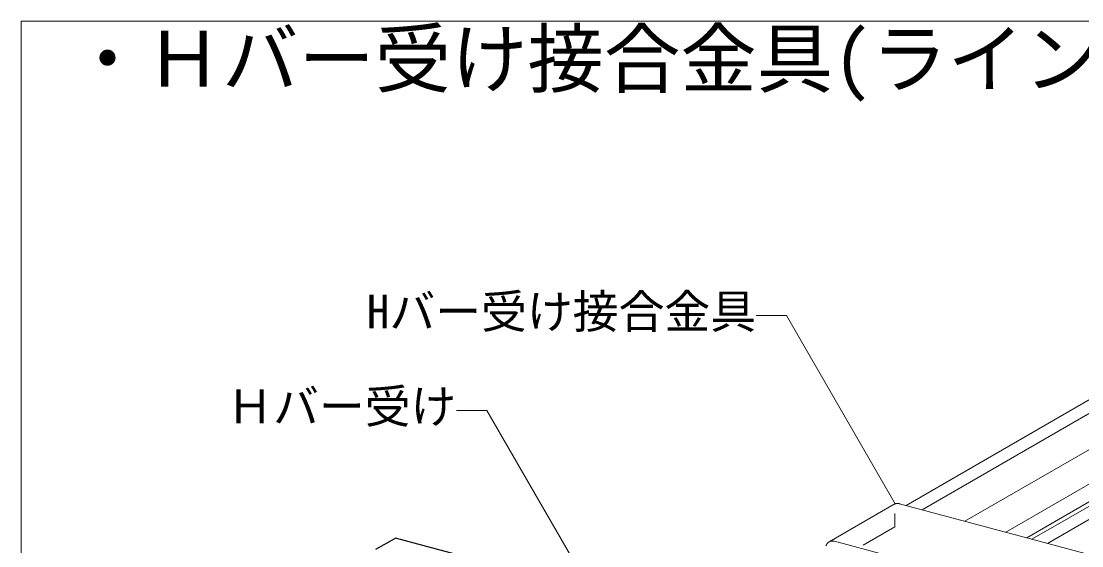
# Model space of a CAD drawing. Units: millimetres on the paper. Extents: x -195 to 195, y -140 to 138.
# Drawn here: x 1.5 to 36.22, y 92.34 to 109.5 of the extents above; entities that cross this region are included whole.
import ezdxf
from ezdxf.enums import TextEntityAlignment as Align

# ---------------------------------------------------------------- set-up
doc = ezdxf.new("R2010")
doc.units = ezdxf.units.MM
doc.linetypes.add('DASHED1', pattern=[1.8, 1.2, -0.6])
for name, color, linetype, lineweight in [('0-1_横架材受け材(ランナー)', 7, 'Continuous', 18), ('0-2_横架材（スタッド）', 3, 'Continuous', 18), ('0-3_Hバー受け', 2, 'Continuous', 25), ('0-6_文字', 7, 'Continuous', 18), ('F-3_図面枠', 3, 'Continuous', 18)]:
    doc.layers.add(name, color=color, linetype=linetype, lineweight=lineweight)
doc.styles.add('ＭＳ ゴシック', font='')
doc.styles.get('ＭＳ ゴシック').set_extended_font_data('MS Gothic')

msp = doc.modelspace()

# ---------------------------------------------------------------- linework, layer by layer
at = {"layer": '0-1_横架材受け材(ランナー)'}
for p, q in [((27.946, 92.465), (30.075, 93.695)), ((30.248, 93.713), (38.202, 91.582)), ((28.12, 92.485), (36.061, 90.357))]:
    msp.add_line(p, q, dxfattribs=at)
at = {"layer": '0-1_横架材受け材(ランナー)', "linetype": 'DASHED1'}
for q in [(30.102, 93.39), (28.711, 92.151)]:
    msp.add_line((30.102, 92.954), q, dxfattribs=at)
at = {"layer": '0-1_横架材受け材(ランナー)'}
for centre, radius, start, end in [((30.177, 93.517), 0.205, 118.2592, 119.762), ((30.177, 93.517), 0.204, 114.9324, 118.2583), ((30.177, 93.517), 0.205, 111.6111, 114.9315), ((30.177, 93.516), 0.206, 108.3048, 111.6102), ((30.178, 93.513), 0.208, 105.0229, 108.304), ((30.179, 93.51), 0.211, 101.774, 105.0221), ((30.18, 93.506), 0.216, 98.5659, 101.7733), ((30.18, 93.502), 0.221, 95.4056, 98.5653), ((30.181, 93.496), 0.226, 92.2992, 95.4052), ((30.181, 93.489), 0.233, 89.2514, 92.2988), ((30.181, 93.482), 0.24, 86.2662, 89.2511), ((30.181, 93.474), 0.248, 83.3462, 86.266), ((30.18, 93.465), 0.257, 80.4933, 83.3461), ((30.178, 93.456), 0.267, 77.7084, 80.4933), ((30.176, 93.446), 0.277, 74.9915, 77.7084), ((28.106, 92.248), 0.275, 155.5537, 158.279), ((28.096, 92.252), 0.265, 152.7603, 155.5537), ((28.088, 92.256), 0.256, 149.899, 152.7602), ((28.081, 92.26), 0.247, 146.9709, 149.8989), ((28.074, 92.265), 0.239, 143.9777, 146.9707), ((28.068, 92.269), 0.232, 140.9225, 143.9774), ((28.063, 92.273), 0.226, 137.8091, 140.9221), ((28.059, 92.277), 0.22, 134.6426, 137.8086), ((28.055, 92.28), 0.215, 131.4291, 134.642), ((28.053, 92.283), 0.211, 128.1757, 131.4284), ((28.051, 92.286), 0.208, 124.8903, 128.1749), ((28.05, 92.287), 0.206, 121.5817, 124.8895), ((28.049, 92.289), 0.205, 118.2592, 121.5808), ((28.049, 92.289), 0.204, 114.9324, 118.2583), ((28.049, 92.288), 0.205, 111.6111, 114.9315), ((28.05, 92.287), 0.206, 108.3048, 111.6102), ((28.05, 92.285), 0.208, 105.0229, 108.304), ((28.051, 92.282), 0.211, 101.774, 105.0221), ((28.052, 92.278), 0.216, 98.5659, 101.7733), ((28.053, 92.273), 0.221, 95.4056, 98.5653), ((28.053, 92.267), 0.226, 92.2992, 95.4052), ((28.053, 92.261), 0.233, 89.2514, 92.2988), ((28.053, 92.253), 0.24, 86.2662, 89.2511), ((28.053, 92.245), 0.248, 83.3462, 86.266), ((28.052, 92.237), 0.257, 80.4933, 83.3461), ((28.05, 92.227), 0.267, 77.7084, 80.4933), ((28.048, 92.217), 0.277, 74.9915, 77.7084), ((28.115, 92.244), 0.286, 158.279, 160.9369)]:
    msp.add_arc(centre, radius, start, end, dxfattribs=at)
at = {"layer": '0-2_横架材（スタッド）'}
for p, q in [((39.848, 99.071), (30.466, 93.655)), ((30.991, 93.514), (40.436, 98.967)), ((32.394, 93.138), (41.802, 98.569)), ((33.73, 92.78), (43.174, 98.233)), ((34.414, 92.597), (43.772, 97.999)), ((43.963, 97.964), (34.586, 92.551)), ((35.099, 92.413), (44.543, 97.866))]:
    msp.add_line(p, q, dxfattribs=at)
at = {"layer": '0-3_Hバー受け'}
for p in [(13.11, 92.221), (23.908, 89.868)]:
    msp.add_line(p, (13.749, 92.59), dxfattribs=at)
at = {"layer": '0-6_文字'}
for points in [[(25.555, 99.872), (26.555, 99.872), (30.112, 93.711)], [(15.744, 96.768), (16.744, 96.768), (20.146, 90.876)]]:
    msp.add_lwpolyline(points, dxfattribs=at)
at = {"layer": 'F-3_図面枠'}
for p, q in [((1.5, 109.5), (1.5, 11.5)), ((190.5, 109.5), (1.5, 109.5))]:
    msp.add_line(p, q, dxfattribs=at)

# ---------------------------------------------------------------- texts
at = {"layer": '0-6_文字', "style": 'ＭＳ ゴシック'}
for s, height, p in [('・Ｈバー受け接合金具(ラインホルダーSC)斜視図', 1.833, (3.074, 106.808)), ('Hバー受け接合金具', 1.1, (12.805, 99.122)), ('Ｈバー受け', 1.1, (8.244, 96.018))]:
    msp.add_text(s, height=height, dxfattribs=at).set_placement(p, align=Align.BOTTOM_LEFT)

doc.saveas('drawing.dxf')
